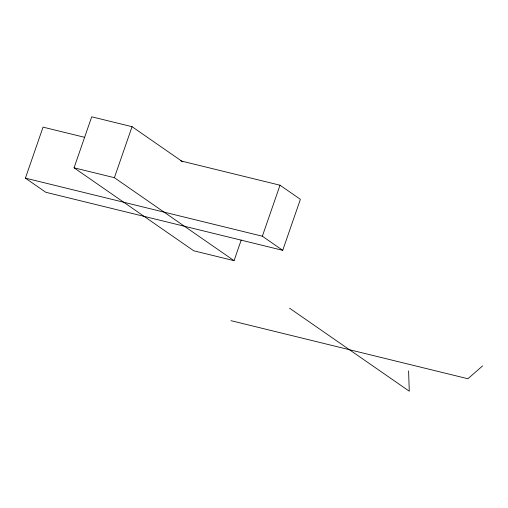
<?xml version="1.0" encoding="UTF-8"?>
<svg xmlns="http://www.w3.org/2000/svg" width="508" height="508" viewBox="0 0 508 508"><rect width="100%" height="100%" fill="white"/><g stroke="black" fill="none" stroke-linecap="round" stroke-linejoin="round"><path stroke-width="0.76" d="M180.772 160.89L280.016 185.21L300.387 199.333L282.727 250.336L45.771 192.272L25.4 178.143L43.059 127.14L84.607 137.319M241.236 239.979L234.067 260.674L193.739 250.793L74.054 167.805L91.719 116.802L132.055 126.689L182.785 161.868M234.067 260.674L114.389 177.692L132.055 126.689M282.727 250.336L262.357 236.214L280.016 185.21M482.6 365.893L467.906 378.739L230.95 320.669M74.054 167.805L114.389 177.692M25.4 178.143L262.357 236.214M289.585 308.21L409.264 391.198L408.591 370.878"/></g></svg>
